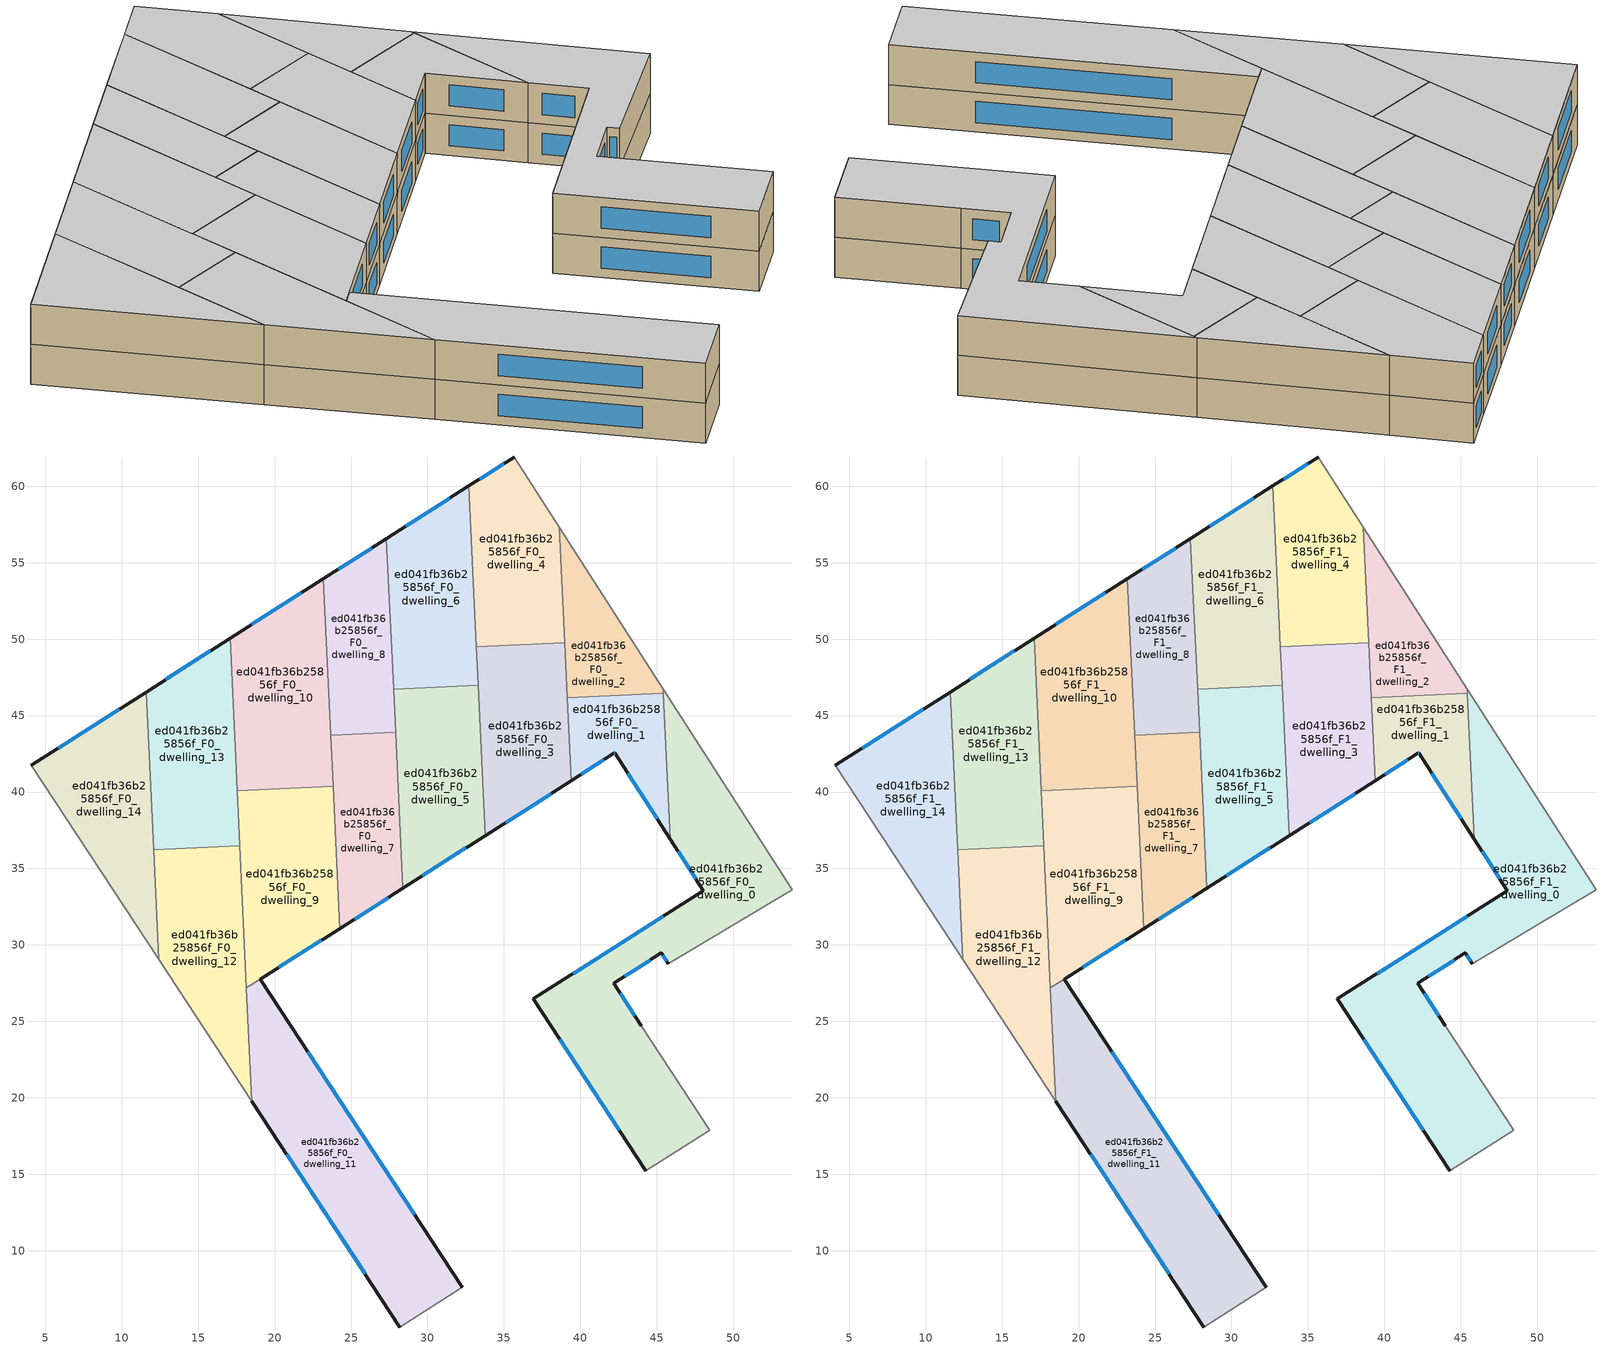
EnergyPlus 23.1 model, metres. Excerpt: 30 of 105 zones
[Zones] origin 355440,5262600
ed041fb36b25856f_F0_dwelling_0
 floor ground (EU_floor_Construction): 45.42,46.72 53.84,33.6 45.75,28.77 45.29,29.47 42.18,27.49 43.98,24.72 48.46,17.87 44.28,15.23 36.92,26.47 48.04,33.55 45.88,36.91 z0
 wall outside (EU_wall_Construction): 43.98,24.72 42.18,27.49 45.29,29.47 45.75,28.77 / 45.88,36.91 48.04,33.55 36.92,26.47 44.28,15.23 z0:3
 wall adiabatic (EU_wall_Construction): 44.28,15.23 48.46,17.87 43.98,24.72 / 45.75,28.77 53.84,33.6 45.42,46.72 z0:3
 wall to ed041fb36b25856f_F0_dwelling_1 (EU_wall_Construction): 45.43,46.47 45.88,36.91 z0:3
 wall to ed041fb36b25856f_F0_dwelling_2 (EU_wall_Construction): 45.42,46.72 45.43,46.47 z0:3
 window (EU_Window_Construction): 45.4,29.31 45.64,28.94 / 42.91,27.96 44.56,29.01 / 43.55,25.37 42.6,26.84 / 38.65,23.83 42.55,17.87 / 45.43,31.89 39.53,28.13 / 46.39,36.12 47.53,34.34 z0.7:2.3
ed041fb36b25856f_F0_dwelling_1
 floor ground (EU_floor_Construction): 45.43,46.47 45.88,36.91 42.26,42.56 42.2,42.52 39.4,40.74 39.15,46.17 z0
 wall outside (EU_wall_Construction): 39.4,40.74 42.2,42.52 42.26,42.56 45.88,36.91 z0:3
 wall to ed041fb36b25856f_F0_dwelling_2 (EU_wall_Construction): 45.43,46.47 39.15,46.17 z0:3
 wall to ed041fb36b25856f_F0_dwelling_3 (EU_wall_Construction): 39.15,46.17 39.4,40.74 z0:3
 window (EU_Window_Construction): 42.21,42.53 42.24,42.55 / 40.06,41.16 41.54,42.1 / 43.11,41.23 45.03,38.24 z0.7:2.3
ed041fb36b25856f_F0_dwelling_10
 floor ground (EU_floor_Construction): 23.19,53.94 23.83,40.37 17.56,40.08 17.09,50.05 z0
 wall outside (EU_wall_Construction): 23.19,53.94 17.09,50.05 z0:3
 wall to ed041fb36b25856f_F0_dwelling_9 (EU_wall_Construction): 17.56,40.08 23.83,40.37 z0:3
 wall to ed041fb36b25856f_F0_dwelling_13 (EU_wall_Construction): 17.09,50.05 17.56,40.08 z0:3
 wall to ed041fb36b25856f_F0_dwelling_8 (EU_wall_Construction): 23.67,43.72 23.19,53.94 z0:3
 wall to ed041fb36b25856f_F0_dwelling_7 (EU_wall_Construction): 23.83,40.37 23.67,43.72 z0:3
 window (EU_Window_Construction): 21.76,53.03 18.52,50.96 z0.7:2.3
ed041fb36b25856f_F0_dwelling_11
 floor ground (EU_floor_Construction): 19.07,27.75 32.27,7.61 28.19,5.01 18.51,19.77 18.16,27.18 z0
 wall outside (EU_wall_Construction): 32.27,7.61 19.07,27.75 / 18.51,19.77 28.19,5.01 z0:3
 wall adiabatic (EU_wall_Construction): 28.19,5.01 32.27,7.61 z0:3
 wall to ed041fb36b25856f_F0_dwelling_12 (EU_wall_Construction): 18.16,27.18 18.51,19.77 z0:3
 wall to ed041fb36b25856f_F0_dwelling_9 (EU_wall_Construction): 19.06,27.76 18.16,27.18 z0:3
 window (EU_Window_Construction): 29.17,12.34 22.17,23.02 / 20.78,16.31 25.91,8.48 z0.7:2.3
ed041fb36b25856f_F0_dwelling_12
 floor ground (EU_floor_Construction): 17.72,36.49 18.51,19.77 12.42,29.06 12.08,36.22 z0
 wall to ed041fb36b25856f_F0_dwelling_13 (EU_wall_Construction): 17.72,36.49 12.08,36.22 z0:3
 wall adiabatic (EU_wall_Construction): 12.42,29.06 18.51,19.77 z0:3
 wall to ed041fb36b25856f_F0_dwelling_14 (EU_wall_Construction): 12.08,36.22 12.42,29.06 z0:3
 wall to ed041fb36b25856f_F0_dwelling_9 (EU_wall_Construction): 18.16,27.18 17.72,36.49 z0:3
ed041fb36b25856f_F0_dwelling_13
 floor ground (EU_floor_Construction): 17.09,50.05 17.72,36.49 12.08,36.22 11.6,46.54 z0
 wall outside (EU_wall_Construction): 17.09,50.05 11.6,46.54 z0:3
 wall to ed041fb36b25856f_F0_dwelling_14 (EU_wall_Construction): 11.6,46.54 12.08,36.22 z0:3
 wall to ed041fb36b25856f_F0_dwelling_9 (EU_wall_Construction): 17.72,36.49 17.56,40.07 z0:3
 window (EU_Window_Construction): 15.8,49.22 12.89,47.37 z0.7:2.3
ed041fb36b25856f_F0_dwelling_14
 floor ground (EU_floor_Construction): 11.6,46.54 12.42,29.06 4.1,41.75 z0
 wall outside (EU_wall_Construction): 11.6,46.54 4.1,41.75 z0:3
 wall adiabatic (EU_wall_Construction): 4.1,41.75 12.42,29.06 z0:3
 window (EU_Window_Construction): 9.84,45.42 5.86,42.88 z0.7:2.3
ed041fb36b25856f_F0_dwelling_2
 floor ground (EU_floor_Construction): 38.62,57.31 45.42,46.72 45.43,46.47 39.15,46.17 z0
 wall adiabatic (EU_wall_Construction): 45.42,46.72 38.62,57.31 z0:3
 wall to ed041fb36b25856f_F0_dwelling_4 (EU_wall_Construction): 38.62,57.31 38.98,49.77 z0:3
 wall to ed041fb36b25856f_F0_dwelling_3 (EU_wall_Construction): 38.98,49.77 39.15,46.18 z0:3
ed041fb36b25856f_F0_dwelling_3
 floor ground (EU_floor_Construction): 38.98,49.77 39.4,40.74 33.78,37.15 33.2,49.5 z0
 wall outside (EU_wall_Construction): 33.78,37.15 39.4,40.74 z0:3
 wall to ed041fb36b25856f_F0_dwelling_4 (EU_wall_Construction): 38.98,49.77 33.2,49.5 z0:3
 wall to ed041fb36b25856f_F0_dwelling_5 (EU_wall_Construction): 33.32,46.99 33.78,37.15 z0:3
 wall to ed041fb36b25856f_F0_dwelling_6 (EU_wall_Construction): 33.2,49.5 33.32,46.99 z0:3
 window (EU_Window_Construction): 35.1,37.99 38.08,39.89 z0.7:2.3
ed041fb36b25856f_F0_dwelling_4
 floor ground (EU_floor_Construction): 35.67,61.91 38.62,57.31 38.98,49.77 33.2,49.5 32.71,60.02 z0
 wall outside (EU_wall_Construction): 35.67,61.91 32.71,60.02 z0:3
 wall adiabatic (EU_wall_Construction): 38.62,57.31 35.67,61.91 z0:3
 wall to ed041fb36b25856f_F0_dwelling_6 (EU_wall_Construction): 32.71,60.02 33.2,49.5 z0:3
 window (EU_Window_Construction): 34.98,61.47 33.41,60.47 z0.7:2.3
ed041fb36b25856f_F0_dwelling_5
 floor ground (EU_floor_Construction): 33.32,46.99 33.78,37.15 28.39,33.71 27.78,46.73 z0
 wall outside (EU_wall_Construction): 28.39,33.71 33.78,37.15 z0:3
 wall to ed041fb36b25856f_F0_dwelling_6 (EU_wall_Construction): 33.32,46.99 27.78,46.73 z0:3
 wall to ed041fb36b25856f_F0_dwelling_7 (EU_wall_Construction): 27.91,43.92 28.39,33.71 z0:3
 wall to ed041fb36b25856f_F0_dwelling_8 (EU_wall_Construction): 27.78,46.73 27.91,43.92 z0:3
 window (EU_Window_Construction): 29.66,34.51 32.52,36.34 z0.7:2.3
ed041fb36b25856f_F0_dwelling_6
 floor ground (EU_floor_Construction): 32.71,60.02 33.32,46.99 27.78,46.73 27.32,56.58 z0
 wall outside (EU_wall_Construction): 32.71,60.02 27.32,56.58 z0:3
 wall to ed041fb36b25856f_F0_dwelling_8 (EU_wall_Construction): 27.32,56.58 27.78,46.73 z0:3
 window (EU_Window_Construction): 31.44,59.21 28.58,57.39 z0.7:2.3
ed041fb36b25856f_F0_dwelling_7
 floor ground (EU_floor_Construction): 27.91,43.92 28.39,33.71 24.26,31.07 23.67,43.72 z0
 wall outside (EU_wall_Construction): 24.26,31.07 28.39,33.71 z0:3
 wall to ed041fb36b25856f_F0_dwelling_8 (EU_wall_Construction): 27.91,43.92 23.67,43.72 z0:3
 wall to ed041fb36b25856f_F0_dwelling_9 (EU_wall_Construction): 23.83,40.37 24.26,31.07 z0:3
 window (EU_Window_Construction): 25.23,31.69 27.42,33.09 z0.7:2.3
ed041fb36b25856f_F0_dwelling_8
 floor ground (EU_floor_Construction): 27.32,56.58 27.91,43.92 23.67,43.72 23.19,53.94 z0
 wall outside (EU_wall_Construction): 27.32,56.58 23.19,53.94 z0:3
 window (EU_Window_Construction): 26.35,55.96 24.16,54.56 z0.7:2.3
ed041fb36b25856f_F0_dwelling_9
 floor ground (EU_floor_Construction): 23.83,40.37 24.26,31.07 18.16,27.18 17.56,40.08 z0
 wall outside (EU_wall_Construction): 19.06,27.76 24.26,31.07 z0:3
 window (EU_Window_Construction): 20.28,28.53 23.04,30.29 z0.7:2.3
ed041fb36b25856f_F1_dwelling_0
 floor to ed041fb36b25856f_F0_dwelling_0 (EU_floor_Construction): 45.42,46.72 53.84,33.6 45.75,28.77 45.29,29.47 42.18,27.49 43.98,24.72 48.46,17.87 44.28,15.23 36.92,26.47 48.04,33.55 45.88,36.91 z3
 wall outside (EU_wall_Construction): 43.98,24.72 42.18,27.49 45.29,29.47 45.75,28.77 / 45.88,36.91 48.04,33.55 36.92,26.47 44.28,15.23 z3:6
 wall adiabatic (EU_wall_Construction): 44.28,15.23 48.46,17.87 43.98,24.72 / 45.75,28.77 53.84,33.6 45.42,46.72 z3:6
 wall to ed041fb36b25856f_F1_dwelling_1 (EU_wall_Construction): 45.43,46.47 45.88,36.91 z3:6
 wall to ed041fb36b25856f_F1_dwelling_2 (EU_wall_Construction): 45.42,46.72 45.43,46.47 z3:6
 window (EU_Window_Construction): 45.4,29.31 45.64,28.94 / 42.91,27.96 44.56,29.01 / 43.55,25.37 42.6,26.84 / 38.65,23.83 42.55,17.87 / 45.43,31.89 39.53,28.13 / 46.39,36.12 47.53,34.34 z3.7:5.3
 ceiling to ed041fb36b25856f_F2_dwelling_0 (EU_floor_Construction): 48.46,17.87 43.98,24.72 42.18,27.49 45.29,29.47 45.75,28.77 53.84,33.6 45.42,46.72 45.88,36.91 48.04,33.55 36.92,26.47 44.28,15.23 z6
ed041fb36b25856f_F1_dwelling_1
 floor to ed041fb36b25856f_F0_dwelling_1 (EU_floor_Construction): 45.43,46.47 45.88,36.91 42.26,42.56 42.2,42.52 39.4,40.74 39.15,46.17 z3
 wall outside (EU_wall_Construction): 39.4,40.74 42.2,42.52 42.26,42.56 45.88,36.91 z3:6
 wall to ed041fb36b25856f_F1_dwelling_2 (EU_wall_Construction): 45.43,46.47 39.15,46.17 z3:6
 wall to ed041fb36b25856f_F1_dwelling_3 (EU_wall_Construction): 39.15,46.17 39.4,40.74 z3:6
 window (EU_Window_Construction): 42.21,42.53 42.24,42.55 / 40.06,41.16 41.54,42.1 / 43.11,41.23 45.03,38.24 z3.7:5.3
 ceiling to ed041fb36b25856f_F2_dwelling_1 (EU_floor_Construction): 45.88,36.91 45.43,46.47 39.15,46.17 39.4,40.74 42.2,42.52 42.26,42.56 z6
ed041fb36b25856f_F1_dwelling_10
 floor to ed041fb36b25856f_F0_dwelling_10 (EU_floor_Construction): 23.19,53.94 23.83,40.37 17.56,40.08 17.09,50.05 z3
 wall outside (EU_wall_Construction): 23.19,53.94 17.09,50.05 z3:6
 wall to ed041fb36b25856f_F1_dwelling_9 (EU_wall_Construction): 17.56,40.08 23.83,40.37 z3:6
 wall to ed041fb36b25856f_F1_dwelling_13 (EU_wall_Construction): 17.09,50.05 17.56,40.08 z3:6
 wall to ed041fb36b25856f_F1_dwelling_8 (EU_wall_Construction): 23.67,43.72 23.19,53.94 z3:6
 wall to ed041fb36b25856f_F1_dwelling_7 (EU_wall_Construction): 23.83,40.37 23.67,43.72 z3:6
 window (EU_Window_Construction): 21.76,53.03 18.52,50.96 z3.7:5.3
 ceiling to ed041fb36b25856f_F2_dwelling_10 (EU_floor_Construction): 23.83,40.37 23.19,53.94 17.09,50.05 17.56,40.08 z6
ed041fb36b25856f_F1_dwelling_11
 floor to ed041fb36b25856f_F0_dwelling_11 (EU_floor_Construction): 19.07,27.75 32.27,7.61 28.19,5.01 18.51,19.77 18.16,27.18 z3
 wall outside (EU_wall_Construction): 32.27,7.61 19.07,27.75 / 18.51,19.77 28.19,5.01 z3:6
 wall adiabatic (EU_wall_Construction): 28.19,5.01 32.27,7.61 z3:6
 wall to ed041fb36b25856f_F1_dwelling_12 (EU_wall_Construction): 18.16,27.18 18.51,19.77 z3:6
 wall to ed041fb36b25856f_F1_dwelling_9 (EU_wall_Construction): 19.06,27.76 18.16,27.18 z3:6
 window (EU_Window_Construction): 29.17,12.34 22.17,23.02 / 20.78,16.31 25.91,8.48 z3.7:5.3
 ceiling to ed041fb36b25856f_F2_dwelling_11 (EU_floor_Construction): 32.27,7.61 19.07,27.75 18.16,27.18 18.51,19.77 28.19,5.01 z6
ed041fb36b25856f_F1_dwelling_12
 floor to ed041fb36b25856f_F0_dwelling_12 (EU_floor_Construction): 17.72,36.49 18.51,19.77 12.42,29.06 12.08,36.22 z3
 wall to ed041fb36b25856f_F1_dwelling_13 (EU_wall_Construction): 17.72,36.49 12.08,36.22 z3:6
 wall adiabatic (EU_wall_Construction): 12.42,29.06 18.51,19.77 z3:6
 wall to ed041fb36b25856f_F1_dwelling_14 (EU_wall_Construction): 12.08,36.22 12.42,29.06 z3:6
 wall to ed041fb36b25856f_F1_dwelling_9 (EU_wall_Construction): 18.16,27.18 17.72,36.49 z3:6
 ceiling to ed041fb36b25856f_F2_dwelling_12 (EU_floor_Construction): 18.51,19.77 17.72,36.49 12.08,36.22 12.42,29.06 z6
ed041fb36b25856f_F1_dwelling_13
 floor to ed041fb36b25856f_F0_dwelling_13 (EU_floor_Construction): 17.09,50.05 17.72,36.49 12.08,36.22 11.6,46.54 z3
 wall outside (EU_wall_Construction): 17.09,50.05 11.6,46.54 z3:6
 wall to ed041fb36b25856f_F1_dwelling_14 (EU_wall_Construction): 11.6,46.54 12.08,36.22 z3:6
 wall to ed041fb36b25856f_F1_dwelling_9 (EU_wall_Construction): 17.72,36.49 17.56,40.07 z3:6
 window (EU_Window_Construction): 15.8,49.22 12.89,47.37 z3.7:5.3
 ceiling to ed041fb36b25856f_F2_dwelling_13 (EU_floor_Construction): 17.72,36.49 17.09,50.05 11.6,46.54 12.08,36.22 z6
ed041fb36b25856f_F1_dwelling_14
 floor to ed041fb36b25856f_F0_dwelling_14 (EU_floor_Construction): 11.6,46.54 12.42,29.06 4.1,41.75 z3
 wall outside (EU_wall_Construction): 11.6,46.54 4.1,41.75 z3:6
 wall adiabatic (EU_wall_Construction): 4.1,41.75 12.42,29.06 z3:6
 window (EU_Window_Construction): 9.84,45.42 5.86,42.88 z3.7:5.3
 ceiling to ed041fb36b25856f_F2_dwelling_14 (EU_floor_Construction): 12.42,29.06 11.6,46.54 4.1,41.75 z6
ed041fb36b25856f_F1_dwelling_2
 floor to ed041fb36b25856f_F0_dwelling_2 (EU_floor_Construction): 38.62,57.31 45.42,46.72 45.43,46.47 39.15,46.17 z3
 wall adiabatic (EU_wall_Construction): 45.42,46.72 38.62,57.31 z3:6
 wall to ed041fb36b25856f_F1_dwelling_4 (EU_wall_Construction): 38.62,57.31 38.98,49.77 z3:6
 wall to ed041fb36b25856f_F1_dwelling_3 (EU_wall_Construction): 38.98,49.77 39.15,46.18 z3:6
 ceiling to ed041fb36b25856f_F2_dwelling_2 (EU_floor_Construction): 45.43,46.47 45.42,46.72 38.62,57.31 39.15,46.17 z6
ed041fb36b25856f_F1_dwelling_3
 floor to ed041fb36b25856f_F0_dwelling_3 (EU_floor_Construction): 38.98,49.77 39.4,40.74 33.78,37.15 33.2,49.5 z3
 wall outside (EU_wall_Construction): 33.78,37.15 39.4,40.74 z3:6
 wall to ed041fb36b25856f_F1_dwelling_4 (EU_wall_Construction): 38.98,49.77 33.2,49.5 z3:6
 wall to ed041fb36b25856f_F1_dwelling_5 (EU_wall_Construction): 33.32,46.99 33.78,37.15 z3:6
 wall to ed041fb36b25856f_F1_dwelling_6 (EU_wall_Construction): 33.2,49.5 33.32,46.99 z3:6
 window (EU_Window_Construction): 35.1,37.99 38.08,39.89 z3.7:5.3
 ceiling to ed041fb36b25856f_F2_dwelling_3 (EU_floor_Construction): 39.4,40.74 38.98,49.77 33.2,49.5 33.78,37.15 z6
ed041fb36b25856f_F1_dwelling_4
 floor to ed041fb36b25856f_F0_dwelling_4 (EU_floor_Construction): 35.67,61.91 38.62,57.31 38.98,49.77 33.2,49.5 32.71,60.02 z3
 wall outside (EU_wall_Construction): 35.67,61.91 32.71,60.02 z3:6
 wall adiabatic (EU_wall_Construction): 38.62,57.31 35.67,61.91 z3:6
 wall to ed041fb36b25856f_F1_dwelling_6 (EU_wall_Construction): 32.71,60.02 33.2,49.5 z3:6
 window (EU_Window_Construction): 34.98,61.47 33.41,60.47 z3.7:5.3
 ceiling to ed041fb36b25856f_F2_dwelling_4 (EU_floor_Construction): 38.98,49.77 38.62,57.31 35.67,61.91 32.71,60.02 33.2,49.5 z6
ed041fb36b25856f_F1_dwelling_5
 floor to ed041fb36b25856f_F0_dwelling_5 (EU_floor_Construction): 33.32,46.99 33.78,37.15 28.39,33.71 27.78,46.73 z3
 wall outside (EU_wall_Construction): 28.39,33.71 33.78,37.15 z3:6
 wall to ed041fb36b25856f_F1_dwelling_6 (EU_wall_Construction): 33.32,46.99 27.78,46.73 z3:6
 wall to ed041fb36b25856f_F1_dwelling_7 (EU_wall_Construction): 27.91,43.92 28.39,33.71 z3:6
 wall to ed041fb36b25856f_F1_dwelling_8 (EU_wall_Construction): 27.78,46.73 27.91,43.92 z3:6
 window (EU_Window_Construction): 29.66,34.51 32.52,36.34 z3.7:5.3
 ceiling to ed041fb36b25856f_F2_dwelling_5 (EU_floor_Construction): 33.78,37.15 33.32,46.99 27.78,46.73 28.39,33.71 z6
ed041fb36b25856f_F1_dwelling_6
 floor to ed041fb36b25856f_F0_dwelling_6 (EU_floor_Construction): 32.71,60.02 33.32,46.99 27.78,46.73 27.32,56.58 z3
 wall outside (EU_wall_Construction): 32.71,60.02 27.32,56.58 z3:6
 wall to ed041fb36b25856f_F1_dwelling_8 (EU_wall_Construction): 27.32,56.58 27.78,46.73 z3:6
 window (EU_Window_Construction): 31.44,59.21 28.58,57.39 z3.7:5.3
 ceiling to ed041fb36b25856f_F2_dwelling_6 (EU_floor_Construction): 33.32,46.99 32.71,60.02 27.32,56.58 27.78,46.73 z6
ed041fb36b25856f_F1_dwelling_7
 floor to ed041fb36b25856f_F0_dwelling_7 (EU_floor_Construction): 27.91,43.92 28.39,33.71 24.26,31.07 23.67,43.72 z3
 wall outside (EU_wall_Construction): 24.26,31.07 28.39,33.71 z3:6
 wall to ed041fb36b25856f_F1_dwelling_8 (EU_wall_Construction): 27.91,43.92 23.67,43.72 z3:6
 wall to ed041fb36b25856f_F1_dwelling_9 (EU_wall_Construction): 23.83,40.37 24.26,31.07 z3:6
 window (EU_Window_Construction): 25.23,31.69 27.42,33.09 z3.7:5.3
 ceiling to ed041fb36b25856f_F2_dwelling_7 (EU_floor_Construction): 28.39,33.71 27.91,43.92 23.67,43.72 24.26,31.07 z6
ed041fb36b25856f_F1_dwelling_8
 floor to ed041fb36b25856f_F0_dwelling_8 (EU_floor_Construction): 27.32,56.58 27.91,43.92 23.67,43.72 23.19,53.94 z3
 wall outside (EU_wall_Construction): 27.32,56.58 23.19,53.94 z3:6
 window (EU_Window_Construction): 26.35,55.96 24.16,54.56 z3.7:5.3
 ceiling to ed041fb36b25856f_F2_dwelling_8 (EU_floor_Construction): 27.91,43.92 27.32,56.58 23.19,53.94 23.67,43.72 z6
ed041fb36b25856f_F1_dwelling_9
 floor to ed041fb36b25856f_F0_dwelling_9 (EU_floor_Construction): 23.83,40.37 24.26,31.07 18.16,27.18 17.56,40.08 z3
 wall outside (EU_wall_Construction): 19.06,27.76 24.26,31.07 z3:6
 window (EU_Window_Construction): 20.28,28.53 23.04,30.29 z3.7:5.3
 ceiling to ed041fb36b25856f_F2_dwelling_9 (EU_floor_Construction): 24.26,31.07 23.83,40.37 17.56,40.08 18.16,27.18 z6
[Building]
EU S2 Campaign: North Axis=0; Terrain=City; Solar Distribution=FullExterior
[Site:Location]
Budapest.Ferenc.Liszt.Intl.AP: Latitude=47.437; Longitude=19.256; Time Zone=1; Elevation=185
[SizingPeriod:WeatherFileDays]
AnnualSizingPeriod: Begin Month=1; Begin Day of Month=1; End Month=12; End Day of Month=31; Day of Week for Start Day=Monday; Use Weather File Daylight Saving Period=No; Use Weather File Rain and Snow Indicators=No
[MATERIAL]
EU_InternalMass_Material: Roughness=MediumRough; Thickness=0.1; Conductivity=1; Density=1800; Specific Heat=900; Thermal Absorptance=0.9; Solar Absorptance=0.7; Visible Absorptance=0.7
[MATERIAL:NOMASS] Roughness=MediumRough; Thermal Absorptance=0.9; Solar Absorptance=0.7; Visible Absorptance=0.7
Name | Thermal Resistance
EU_wall_NoMass | 0.832559
EU_floor_NoMass | 0.872794
[WINDOWMATERIAL:SIMPLEGLAZINGSYSTEM]
EU_Window_SimpleGlazing: UFactor=2.79869; Solar Heat Gain Coefficient=0.75; Visible Transmittance=0.75
[CONSTRUCTION]
EU_wall_Construction: EU_wall_NoMass
EU_floor_Construction: EU_floor_NoMass
EU_Window_Construction: EU_Window_SimpleGlazing
EU_InternalMass_Construction: EU_InternalMass_Material
[ZONE] Type=1; Multiplier=1; Ceiling Height=autocalculate; Floor Area=autocalculate; Part of Total Floor Area=Yes
Name | Volume
ed041fb36b25856f_F0_dwelling_0; ed041fb36b25856f_F1_dwelling_0 | 426.008
ed041fb36b25856f_F0_dwelling_1; ed041fb36b25856f_F1_dwelling_1 | 107.625
ed041fb36b25856f_F0_dwelling_10; ed041fb36b25856f_F1_dwelling_10 | 221.947
ed041fb36b25856f_F0_dwelling_11; ed041fb36b25856f_F1_dwelling_11 | 313.537
ed041fb36b25856f_F0_dwelling_12; ed041fb36b25856f_F1_dwelling_12 | 202.522
ed041fb36b25856f_F0_dwelling_13; ed041fb36b25856f_F1_dwelling_13 | 202.517
ed041fb36b25856f_F0_dwelling_14; ed041fb36b25856f_F1_dwelling_14 | 202.489
ed041fb36b25856f_F0_dwelling_2; ed041fb36b25856f_F1_dwelling_2 | 107.612
ed041fb36b25856f_F0_dwelling_3; ed041fb36b25856f_F1_dwelling_3 | 185.651
ed041fb36b25856f_F0_dwelling_4; ed041fb36b25856f_F1_dwelling_4 | 185.64
ed041fb36b25856f_F0_dwelling_5; ed041fb36b25856f_F1_dwelling_5 | 190.553
ed041fb36b25856f_F0_dwelling_6; ed041fb36b25856f_F1_dwelling_6 | 190.524
ed041fb36b25856f_F0_dwelling_7; ed041fb36b25856f_F1_dwelling_7 | 145.883
ed041fb36b25856f_F0_dwelling_8; ed041fb36b25856f_F1_dwelling_8 | 145.898
ed041fb36b25856f_F0_dwelling_9; ed041fb36b25856f_F1_dwelling_9 | 209.188
[INTERNALMASS] Construction=EU_InternalMass_Construction
Name | Zone or ZoneList | Surface Area
ed041fb36b25856f_F0_dwelling_0_EU_InternalMass | ed041fb36b25856f_F0_dwelling_0 | 141.998
ed041fb36b25856f_F0_dwelling_1_EU_InternalMass | ed041fb36b25856f_F0_dwelling_1 | 35.8747
ed041fb36b25856f_F0_dwelling_2_EU_InternalMass | ed041fb36b25856f_F0_dwelling_2 | 35.8713
ed041fb36b25856f_F0_dwelling_3_EU_InternalMass | ed041fb36b25856f_F0_dwelling_3 | 61.8817
ed041fb36b25856f_F0_dwelling_4_EU_InternalMass | ed041fb36b25856f_F0_dwelling_4 | 61.8802
ed041fb36b25856f_F0_dwelling_5_EU_InternalMass | ed041fb36b25856f_F0_dwelling_5 | 63.5157
ed041fb36b25856f_F0_dwelling_6_EU_InternalMass | ed041fb36b25856f_F0_dwelling_6 | 63.5171
ed041fb36b25856f_F0_dwelling_7_EU_InternalMass | ed041fb36b25856f_F0_dwelling_7 | 48.6333
ed041fb36b25856f_F0_dwelling_8_EU_InternalMass | ed041fb36b25856f_F0_dwelling_8 | 48.6336
ed041fb36b25856f_F0_dwelling_9_EU_InternalMass | ed041fb36b25856f_F0_dwelling_9 | 69.7435
ed041fb36b25856f_F0_dwelling_10_EU_InternalMass | ed041fb36b25856f_F0_dwelling_10 | 73.9812
ed041fb36b25856f_F0_dwelling_11_EU_InternalMass | ed041fb36b25856f_F0_dwelling_11 | 104.521
ed041fb36b25856f_F0_dwelling_12_EU_InternalMass | ed041fb36b25856f_F0_dwelling_12 | 67.5105
ed041fb36b25856f_F0_dwelling_13_EU_InternalMass | ed041fb36b25856f_F0_dwelling_13 | 67.5068
ed041fb36b25856f_F0_dwelling_14_EU_InternalMass | ed041fb36b25856f_F0_dwelling_14 | 67.4964
ed041fb36b25856f_F1_dwelling_0_EU_InternalMass | ed041fb36b25856f_F1_dwelling_0 | 141.998
ed041fb36b25856f_F1_dwelling_1_EU_InternalMass | ed041fb36b25856f_F1_dwelling_1 | 35.8747
ed041fb36b25856f_F1_dwelling_2_EU_InternalMass | ed041fb36b25856f_F1_dwelling_2 | 35.8713
ed041fb36b25856f_F1_dwelling_3_EU_InternalMass | ed041fb36b25856f_F1_dwelling_3 | 61.8817
ed041fb36b25856f_F1_dwelling_4_EU_InternalMass | ed041fb36b25856f_F1_dwelling_4 | 61.8802
ed041fb36b25856f_F1_dwelling_5_EU_InternalMass | ed041fb36b25856f_F1_dwelling_5 | 63.5157
ed041fb36b25856f_F1_dwelling_6_EU_InternalMass | ed041fb36b25856f_F1_dwelling_6 | 63.5171
ed041fb36b25856f_F1_dwelling_7_EU_InternalMass | ed041fb36b25856f_F1_dwelling_7 | 48.6333
ed041fb36b25856f_F1_dwelling_8_EU_InternalMass | ed041fb36b25856f_F1_dwelling_8 | 48.6336
ed041fb36b25856f_F1_dwelling_9_EU_InternalMass | ed041fb36b25856f_F1_dwelling_9 | 69.7435
ed041fb36b25856f_F1_dwelling_10_EU_InternalMass | ed041fb36b25856f_F1_dwelling_10 | 73.9812
ed041fb36b25856f_F1_dwelling_11_EU_InternalMass | ed041fb36b25856f_F1_dwelling_11 | 104.521
ed041fb36b25856f_F1_dwelling_12_EU_InternalMass | ed041fb36b25856f_F1_dwelling_12 | 67.5105
ed041fb36b25856f_F1_dwelling_13_EU_InternalMass | ed041fb36b25856f_F1_dwelling_13 | 67.5068
ed041fb36b25856f_F1_dwelling_14_EU_InternalMass | ed041fb36b25856f_F1_dwelling_14 | 67.4964
[OTHEREQUIPMENT] Fuel Type=Electricity; Design Level Calculation Method=Watts/Area; Power per Zone Floor Area=1; Fraction Latent=0; Fraction Radiant=0; Fraction Lost=0; Carbon Dioxide Generation Rate=0; EndUse Subcategory=EU_Step8_InternalGains
Name | Zone or ZoneList or Space or SpaceList | Schedule
EU_Step8_InternalGain_ed041fb36b25856f_F0_dwelling_0_f000 | ed041fb36b25856f_F0_dwelling_0 | EU_Step8_GainSchedule_ed041fb36b25856f_F0_dwelling_0_f000
EU_Step8_InternalGain_ed041fb36b25856f_F0_dwelling_1_f000 | ed041fb36b25856f_F0_dwelling_1 | EU_Step8_GainSchedule_ed041fb36b25856f_F0_dwelling_1_f000
EU_Step8_InternalGain_ed041fb36b25856f_F0_dwelling_2_f000 | ed041fb36b25856f_F0_dwelling_2 | EU_Step8_GainSchedule_ed041fb36b25856f_F0_dwelling_2_f000
EU_Step8_InternalGain_ed041fb36b25856f_F0_dwelling_3_f000 | ed041fb36b25856f_F0_dwelling_3 | EU_Step8_GainSchedule_ed041fb36b25856f_F0_dwelling_3_f000
EU_Step8_InternalGain_ed041fb36b25856f_F0_dwelling_4_f000 | ed041fb36b25856f_F0_dwelling_4 | EU_Step8_GainSchedule_ed041fb36b25856f_F0_dwelling_4_f000
EU_Step8_InternalGain_ed041fb36b25856f_F0_dwelling_5_f000 | ed041fb36b25856f_F0_dwelling_5 | EU_Step8_GainSchedule_ed041fb36b25856f_F0_dwelling_5_f000
EU_Step8_InternalGain_ed041fb36b25856f_F0_dwelling_6_f000 | ed041fb36b25856f_F0_dwelling_6 | EU_Step8_GainSchedule_ed041fb36b25856f_F0_dwelling_6_f000
EU_Step8_InternalGain_ed041fb36b25856f_F0_dwelling_7_f000 | ed041fb36b25856f_F0_dwelling_7 | EU_Step8_GainSchedule_ed041fb36b25856f_F0_dwelling_7_f000
EU_Step8_InternalGain_ed041fb36b25856f_F0_dwelling_8_f000 | ed041fb36b25856f_F0_dwelling_8 | EU_Step8_GainSchedule_ed041fb36b25856f_F0_dwelling_8_f000
EU_Step8_InternalGain_ed041fb36b25856f_F0_dwelling_9_f000 | ed041fb36b25856f_F0_dwelling_9 | EU_Step8_GainSchedule_ed041fb36b25856f_F0_dwelling_9_f000
EU_Step8_InternalGain_ed041fb36b25856f_F0_dwelling_10_f000 | ed041fb36b25856f_F0_dwelling_10 | EU_Step8_GainSchedule_ed041fb36b25856f_F0_dwelling_10_f000
EU_Step8_InternalGain_ed041fb36b25856f_F0_dwelling_11_f000 | ed041fb36b25856f_F0_dwelling_11 | EU_Step8_GainSchedule_ed041fb36b25856f_F0_dwelling_11_f000
EU_Step8_InternalGain_ed041fb36b25856f_F0_dwelling_12_f000 | ed041fb36b25856f_F0_dwelling_12 | EU_Step8_GainSchedule_ed041fb36b25856f_F0_dwelling_12_f000
EU_Step8_InternalGain_ed041fb36b25856f_F0_dwelling_13_f000 | ed041fb36b25856f_F0_dwelling_13 | EU_Step8_GainSchedule_ed041fb36b25856f_F0_dwelling_13_f000
EU_Step8_InternalGain_ed041fb36b25856f_F0_dwelling_14_f000 | ed041fb36b25856f_F0_dwelling_14 | EU_Step8_GainSchedule_ed041fb36b25856f_F0_dwelling_14_f000
EU_Step8_InternalGain_ed041fb36b25856f_F1_dwelling_0_f000 | ed041fb36b25856f_F1_dwelling_0 | EU_Step8_GainSchedule_ed041fb36b25856f_F1_dwelling_0_f000
EU_Step8_InternalGain_ed041fb36b25856f_F1_dwelling_1_f000 | ed041fb36b25856f_F1_dwelling_1 | EU_Step8_GainSchedule_ed041fb36b25856f_F1_dwelling_1_f000
EU_Step8_InternalGain_ed041fb36b25856f_F1_dwelling_2_f000 | ed041fb36b25856f_F1_dwelling_2 | EU_Step8_GainSchedule_ed041fb36b25856f_F1_dwelling_2_f000
EU_Step8_InternalGain_ed041fb36b25856f_F1_dwelling_3_f000 | ed041fb36b25856f_F1_dwelling_3 | EU_Step8_GainSchedule_ed041fb36b25856f_F1_dwelling_3_f000
EU_Step8_InternalGain_ed041fb36b25856f_F1_dwelling_4_f000 | ed041fb36b25856f_F1_dwelling_4 | EU_Step8_GainSchedule_ed041fb36b25856f_F1_dwelling_4_f000
EU_Step8_InternalGain_ed041fb36b25856f_F1_dwelling_5_f000 | ed041fb36b25856f_F1_dwelling_5 | EU_Step8_GainSchedule_ed041fb36b25856f_F1_dwelling_5_f000
EU_Step8_InternalGain_ed041fb36b25856f_F1_dwelling_6_f000 | ed041fb36b25856f_F1_dwelling_6 | EU_Step8_GainSchedule_ed041fb36b25856f_F1_dwelling_6_f000
EU_Step8_InternalGain_ed041fb36b25856f_F1_dwelling_7_f000 | ed041fb36b25856f_F1_dwelling_7 | EU_Step8_GainSchedule_ed041fb36b25856f_F1_dwelling_7_f000
EU_Step8_InternalGain_ed041fb36b25856f_F1_dwelling_8_f000 | ed041fb36b25856f_F1_dwelling_8 | EU_Step8_GainSchedule_ed041fb36b25856f_F1_dwelling_8_f000
EU_Step8_InternalGain_ed041fb36b25856f_F1_dwelling_9_f000 | ed041fb36b25856f_F1_dwelling_9 | EU_Step8_GainSchedule_ed041fb36b25856f_F1_dwelling_9_f000
EU_Step8_InternalGain_ed041fb36b25856f_F1_dwelling_10_f000 | ed041fb36b25856f_F1_dwelling_10 | EU_Step8_GainSchedule_ed041fb36b25856f_F1_dwelling_10_f000
EU_Step8_InternalGain_ed041fb36b25856f_F1_dwelling_11_f000 | ed041fb36b25856f_F1_dwelling_11 | EU_Step8_GainSchedule_ed041fb36b25856f_F1_dwelling_11_f000
EU_Step8_InternalGain_ed041fb36b25856f_F1_dwelling_12_f000 | ed041fb36b25856f_F1_dwelling_12 | EU_Step8_GainSchedule_ed041fb36b25856f_F1_dwelling_12_f000
EU_Step8_InternalGain_ed041fb36b25856f_F1_dwelling_13_f000 | ed041fb36b25856f_F1_dwelling_13 | EU_Step8_GainSchedule_ed041fb36b25856f_F1_dwelling_13_f000
EU_Step8_InternalGain_ed041fb36b25856f_F1_dwelling_14_f000 | ed041fb36b25856f_F1_dwelling_14 | EU_Step8_GainSchedule_ed041fb36b25856f_F1_dwelling_14_f000
[ZONEVENTILATION:DESIGNFLOWRATE] Schedule=EU_AlwaysOn; Design Flow Rate Calculation Method=AirChanges/Hour; Air Changes per Hour=0.475469; Ventilation Type=Natural; Fan Pressure Rise=0; Fan Total Efficiency=1; Constant Term Coefficient=1; Temperature Term Coefficient=0; Velocity Term Coefficient=0; Velocity Squared Term Coefficient=0; Minimum Indoor Temperature=-100; Maximum Indoor Temperature=100; Delta Temperature=-100; Minimum Outdoor Temperature=-100; Maximum Outdoor Temperature=100; Maximum Wind Speed=40
Name | Zone or ZoneList or Space or SpaceList
EU_ConstantAir_ed041fb36b25856f_F0_dwelling_0 | ed041fb36b25856f_F0_dwelling_0
EU_ConstantAir_ed041fb36b25856f_F0_dwelling_1 | ed041fb36b25856f_F0_dwelling_1
EU_ConstantAir_ed041fb36b25856f_F0_dwelling_2 | ed041fb36b25856f_F0_dwelling_2
EU_ConstantAir_ed041fb36b25856f_F0_dwelling_3 | ed041fb36b25856f_F0_dwelling_3
EU_ConstantAir_ed041fb36b25856f_F0_dwelling_4 | ed041fb36b25856f_F0_dwelling_4
EU_ConstantAir_ed041fb36b25856f_F0_dwelling_5 | ed041fb36b25856f_F0_dwelling_5
EU_ConstantAir_ed041fb36b25856f_F0_dwelling_6 | ed041fb36b25856f_F0_dwelling_6
EU_ConstantAir_ed041fb36b25856f_F0_dwelling_7 | ed041fb36b25856f_F0_dwelling_7
EU_ConstantAir_ed041fb36b25856f_F0_dwelling_8 | ed041fb36b25856f_F0_dwelling_8
EU_ConstantAir_ed041fb36b25856f_F0_dwelling_9 | ed041fb36b25856f_F0_dwelling_9
EU_ConstantAir_ed041fb36b25856f_F0_dwelling_10 | ed041fb36b25856f_F0_dwelling_10
EU_ConstantAir_ed041fb36b25856f_F0_dwelling_11 | ed041fb36b25856f_F0_dwelling_11
EU_ConstantAir_ed041fb36b25856f_F0_dwelling_12 | ed041fb36b25856f_F0_dwelling_12
EU_ConstantAir_ed041fb36b25856f_F0_dwelling_13 | ed041fb36b25856f_F0_dwelling_13
EU_ConstantAir_ed041fb36b25856f_F0_dwelling_14 | ed041fb36b25856f_F0_dwelling_14
EU_ConstantAir_ed041fb36b25856f_F1_dwelling_0 | ed041fb36b25856f_F1_dwelling_0
EU_ConstantAir_ed041fb36b25856f_F1_dwelling_1 | ed041fb36b25856f_F1_dwelling_1
EU_ConstantAir_ed041fb36b25856f_F1_dwelling_2 | ed041fb36b25856f_F1_dwelling_2
EU_ConstantAir_ed041fb36b25856f_F1_dwelling_3 | ed041fb36b25856f_F1_dwelling_3
EU_ConstantAir_ed041fb36b25856f_F1_dwelling_4 | ed041fb36b25856f_F1_dwelling_4
EU_ConstantAir_ed041fb36b25856f_F1_dwelling_5 | ed041fb36b25856f_F1_dwelling_5
EU_ConstantAir_ed041fb36b25856f_F1_dwelling_6 | ed041fb36b25856f_F1_dwelling_6
EU_ConstantAir_ed041fb36b25856f_F1_dwelling_7 | ed041fb36b25856f_F1_dwelling_7
EU_ConstantAir_ed041fb36b25856f_F1_dwelling_8 | ed041fb36b25856f_F1_dwelling_8
EU_ConstantAir_ed041fb36b25856f_F1_dwelling_9 | ed041fb36b25856f_F1_dwelling_9
EU_ConstantAir_ed041fb36b25856f_F1_dwelling_10 | ed041fb36b25856f_F1_dwelling_10
EU_ConstantAir_ed041fb36b25856f_F1_dwelling_11 | ed041fb36b25856f_F1_dwelling_11
EU_ConstantAir_ed041fb36b25856f_F1_dwelling_12 | ed041fb36b25856f_F1_dwelling_12
EU_ConstantAir_ed041fb36b25856f_F1_dwelling_13 | ed041fb36b25856f_F1_dwelling_13
EU_ConstantAir_ed041fb36b25856f_F1_dwelling_14 | ed041fb36b25856f_F1_dwelling_14
[HVACTEMPLATE:THERMOSTAT] Constant Heating Setpoint=20; Constant Cooling Setpoint=50
EU_HeatOnly_ed041fb36b25856f_F0_dwelling_0; EU_HeatOnly_ed041fb36b25856f_F0_dwelling_1; EU_HeatOnly_ed041fb36b25856f_F0_dwelling_2; EU_HeatOnly_ed041fb36b25856f_F0_dwelling_3; EU_HeatOnly_ed041fb36b25856f_F0_dwelling_4; EU_HeatOnly_ed041fb36b25856f_F0_dwelling_5; EU_HeatOnly_ed041fb36b25856f_F0_dwelling_6; EU_HeatOnly_ed041fb36b25856f_F0_dwelling_7; EU_HeatOnly_ed041fb36b25856f_F0_dwelling_8; EU_HeatOnly_ed041fb36b25856f_F0_dwelling_9; EU_HeatOnly_ed041fb36b25856f_F0_dwelling_10; EU_HeatOnly_ed041fb36b25856f_F0_dwelling_11; EU_HeatOnly_ed041fb36b25856f_F0_dwelling_12; EU_HeatOnly_ed041fb36b25856f_F0_dwelling_13; EU_HeatOnly_ed041fb36b25856f_F0_dwelling_14; EU_HeatOnly_ed041fb36b25856f_F1_dwelling_0; EU_HeatOnly_ed041fb36b25856f_F1_dwelling_1; EU_HeatOnly_ed041fb36b25856f_F1_dwelling_2; EU_HeatOnly_ed041fb36b25856f_F1_dwelling_3; EU_HeatOnly_ed041fb36b25856f_F1_dwelling_4; EU_HeatOnly_ed041fb36b25856f_F1_dwelling_5; EU_HeatOnly_ed041fb36b25856f_F1_dwelling_6; EU_HeatOnly_ed041fb36b25856f_F1_dwelling_7; EU_HeatOnly_ed041fb36b25856f_F1_dwelling_8; EU_HeatOnly_ed041fb36b25856f_F1_dwelling_9; EU_HeatOnly_ed041fb36b25856f_F1_dwelling_10; EU_HeatOnly_ed041fb36b25856f_F1_dwelling_11; EU_HeatOnly_ed041fb36b25856f_F1_dwelling_12; EU_HeatOnly_ed041fb36b25856f_F1_dwelling_13; EU_HeatOnly_ed041fb36b25856f_F1_dwelling_14; EU_HeatOnly_ed041fb36b25856f_F2_dwelling_0; EU_HeatOnly_ed041fb36b25856f_F2_dwelling_1; EU_HeatOnly_ed041fb36b25856f_F2_dwelling_2; EU_HeatOnly_ed041fb36b25856f_F2_dwelling_3; EU_HeatOnly_ed041fb36b25856f_F2_dwelling_4; EU_HeatOnly_ed041fb36b25856f_F2_dwelling_5; EU_HeatOnly_ed041fb36b25856f_F2_dwelling_6; EU_HeatOnly_ed041fb36b25856f_F2_dwelling_7; EU_HeatOnly_ed041fb36b25856f_F2_dwelling_8; EU_HeatOnly_ed041fb36b25856f_F2_dwelling_9; EU_HeatOnly_ed041fb36b25856f_F2_dwelling_10; EU_HeatOnly_ed041fb36b25856f_F2_dwelling_11; EU_HeatOnly_ed041fb36b25856f_F2_dwelling_12; EU_HeatOnly_ed041fb36b25856f_F2_dwelling_13; EU_HeatOnly_ed041fb36b25856f_F2_dwelling_14; EU_HeatOnly_ed041fb36b25856f_F3_dwelling_0; EU_HeatOnly_ed041fb36b25856f_F3_dwelling_1; EU_HeatOnly_ed041fb36b25856f_F3_dwelling_2; EU_HeatOnly_ed041fb36b25856f_F3_dwelling_3; EU_HeatOnly_ed041fb36b25856f_F3_dwelling_4; EU_HeatOnly_ed041fb36b25856f_F3_dwelling_5; EU_HeatOnly_ed041fb36b25856f_F3_dwelling_6; EU_HeatOnly_ed041fb36b25856f_F3_dwelling_7; EU_HeatOnly_ed041fb36b25856f_F3_dwelling_8; EU_HeatOnly_ed041fb36b25856f_F3_dwelling_9; EU_HeatOnly_ed041fb36b25856f_F3_dwelling_10; EU_HeatOnly_ed041fb36b25856f_F3_dwelling_11; EU_HeatOnly_ed041fb36b25856f_F3_dwelling_12; EU_HeatOnly_ed041fb36b25856f_F3_dwelling_13; EU_HeatOnly_ed041fb36b25856f_F3_dwelling_14; EU_HeatOnly_ed041fb36b25856f_F4_dwelling_0; EU_HeatOnly_ed041fb36b25856f_F4_dwelling_1; EU_HeatOnly_ed041fb36b25856f_F4_dwelling_2; EU_HeatOnly_ed041fb36b25856f_F4_dwelling_3; EU_HeatOnly_ed041fb36b25856f_F4_dwelling_4; EU_HeatOnly_ed041fb36b25856f_F4_dwelling_5; EU_HeatOnly_ed041fb36b25856f_F4_dwelling_6; EU_HeatOnly_ed041fb36b25856f_F4_dwelling_7; EU_HeatOnly_ed041fb36b25856f_F4_dwelling_8; EU_HeatOnly_ed041fb36b25856f_F4_dwelling_9; EU_HeatOnly_ed041fb36b25856f_F4_dwelling_10; EU_HeatOnly_ed041fb36b25856f_F4_dwelling_11; EU_HeatOnly_ed041fb36b25856f_F4_dwelling_12; EU_HeatOnly_ed041fb36b25856f_F4_dwelling_13; EU_HeatOnly_ed041fb36b25856f_F4_dwelling_14; EU_HeatOnly_ed041fb36b25856f_F5_dwelling_0; EU_HeatOnly_ed041fb36b25856f_F5_dwelling_1; EU_HeatOnly_ed041fb36b25856f_F5_dwelling_2; EU_HeatOnly_ed041fb36b25856f_F5_dwelling_3; EU_HeatOnly_ed041fb36b25856f_F5_dwelling_4; EU_HeatOnly_ed041fb36b25856f_F5_dwelling_5; EU_HeatOnly_ed041fb36b25856f_F5_dwelling_6; EU_HeatOnly_ed041fb36b25856f_F5_dwelling_7; EU_HeatOnly_ed041fb36b25856f_F5_dwelling_8; EU_HeatOnly_ed041fb36b25856f_F5_dwelling_9; EU_HeatOnly_ed041fb36b25856f_F5_dwelling_10; EU_HeatOnly_ed041fb36b25856f_F5_dwelling_11; EU_HeatOnly_ed041fb36b25856f_F5_dwelling_12; EU_HeatOnly_ed041fb36b25856f_F5_dwelling_13; EU_HeatOnly_ed041fb36b25856f_F5_dwelling_14; EU_HeatOnly_ed041fb36b25856f_F6_dwelling_0; EU_HeatOnly_ed041fb36b25856f_F6_dwelling_1; EU_HeatOnly_ed041fb36b25856f_F6_dwelling_2; EU_HeatOnly_ed041fb36b25856f_F6_dwelling_3; EU_HeatOnly_ed041fb36b25856f_F6_dwelling_4; EU_HeatOnly_ed041fb36b25856f_F6_dwelling_5; EU_HeatOnly_ed041fb36b25856f_F6_dwelling_6; EU_HeatOnly_ed041fb36b25856f_F6_dwelling_7; EU_HeatOnly_ed041fb36b25856f_F6_dwelling_8; EU_HeatOnly_ed041fb36b25856f_F6_dwelling_9; EU_HeatOnly_ed041fb36b25856f_F6_dwelling_10
[HVACTEMPLATE:ZONE:IDEALLOADSAIRSYSTEM] System Availability Schedule=EU_AlwaysOn; Maximum Heating Supply Air Temperature=50; Minimum Cooling Supply Air Temperature=13; Maximum Heating Supply Air Humidity Ratio=0.0156; Minimum Cooling Supply Air Humidity Ratio=0.0077; Heating Limit=NoLimit; Cooling Limit=NoLimit; Heating Availability Schedule=EU_AlwaysOn; Cooling Availability Schedule=EU_CoolingOff; Dehumidification Control Type=ConstantSensibleHeatRatio; Cooling Sensible Heat Ratio=0.7; Dehumidification Setpoint=60; Humidification Control Type=None; Humidification Setpoint=30; Outdoor Air Method=None; Outdoor Air Flow Rate per Person=0.00944; Outdoor Air Flow Rate per Zone Floor Area=0; Outdoor Air Flow Rate per Zone=0; Demand Controlled Ventilation Type=None; Outdoor Air Economizer Type=NoEconomizer; Heat Recovery Type=None; Sensible Heat Recovery Effectiveness=0.7; Latent Heat Recovery Effectiveness=0.65
Name | Template Thermostat
ed041fb36b25856f_F0_dwelling_0 | EU_HeatOnly_ed041fb36b25856f_F0_dwelling_0
ed041fb36b25856f_F0_dwelling_1 | EU_HeatOnly_ed041fb36b25856f_F0_dwelling_1
ed041fb36b25856f_F0_dwelling_2 | EU_HeatOnly_ed041fb36b25856f_F0_dwelling_2
ed041fb36b25856f_F0_dwelling_3 | EU_HeatOnly_ed041fb36b25856f_F0_dwelling_3
ed041fb36b25856f_F0_dwelling_4 | EU_HeatOnly_ed041fb36b25856f_F0_dwelling_4
ed041fb36b25856f_F0_dwelling_5 | EU_HeatOnly_ed041fb36b25856f_F0_dwelling_5
ed041fb36b25856f_F0_dwelling_6 | EU_HeatOnly_ed041fb36b25856f_F0_dwelling_6
ed041fb36b25856f_F0_dwelling_7 | EU_HeatOnly_ed041fb36b25856f_F0_dwelling_7
ed041fb36b25856f_F0_dwelling_8 | EU_HeatOnly_ed041fb36b25856f_F0_dwelling_8
ed041fb36b25856f_F0_dwelling_9 | EU_HeatOnly_ed041fb36b25856f_F0_dwelling_9
ed041fb36b25856f_F0_dwelling_10 | EU_HeatOnly_ed041fb36b25856f_F0_dwelling_10
ed041fb36b25856f_F0_dwelling_11 | EU_HeatOnly_ed041fb36b25856f_F0_dwelling_11
ed041fb36b25856f_F0_dwelling_12 | EU_HeatOnly_ed041fb36b25856f_F0_dwelling_12
ed041fb36b25856f_F0_dwelling_13 | EU_HeatOnly_ed041fb36b25856f_F0_dwelling_13
ed041fb36b25856f_F0_dwelling_14 | EU_HeatOnly_ed041fb36b25856f_F0_dwelling_14
ed041fb36b25856f_F1_dwelling_0 | EU_HeatOnly_ed041fb36b25856f_F1_dwelling_0
ed041fb36b25856f_F1_dwelling_1 | EU_HeatOnly_ed041fb36b25856f_F1_dwelling_1
ed041fb36b25856f_F1_dwelling_2 | EU_HeatOnly_ed041fb36b25856f_F1_dwelling_2
ed041fb36b25856f_F1_dwelling_3 | EU_HeatOnly_ed041fb36b25856f_F1_dwelling_3
ed041fb36b25856f_F1_dwelling_4 | EU_HeatOnly_ed041fb36b25856f_F1_dwelling_4
ed041fb36b25856f_F1_dwelling_5 | EU_HeatOnly_ed041fb36b25856f_F1_dwelling_5
ed041fb36b25856f_F1_dwelling_6 | EU_HeatOnly_ed041fb36b25856f_F1_dwelling_6
ed041fb36b25856f_F1_dwelling_7 | EU_HeatOnly_ed041fb36b25856f_F1_dwelling_7
ed041fb36b25856f_F1_dwelling_8 | EU_HeatOnly_ed041fb36b25856f_F1_dwelling_8
ed041fb36b25856f_F1_dwelling_9 | EU_HeatOnly_ed041fb36b25856f_F1_dwelling_9
ed041fb36b25856f_F1_dwelling_10 | EU_HeatOnly_ed041fb36b25856f_F1_dwelling_10
ed041fb36b25856f_F1_dwelling_11 | EU_HeatOnly_ed041fb36b25856f_F1_dwelling_11
ed041fb36b25856f_F1_dwelling_12 | EU_HeatOnly_ed041fb36b25856f_F1_dwelling_12
ed041fb36b25856f_F1_dwelling_13 | EU_HeatOnly_ed041fb36b25856f_F1_dwelling_13
ed041fb36b25856f_F1_dwelling_14 | EU_HeatOnly_ed041fb36b25856f_F1_dwelling_14
[SIZING:ZONE] Zone Cooling Design Supply Air Temperature Input Method=SupplyAirTemperature; Zone Cooling Design Supply Air Temperature=13; Zone Heating Design Supply Air Temperature Input Method=SupplyAirTemperature; Zone Heating Design Supply Air Temperature=50; Zone Cooling Design Supply Air Humidity Ratio=0.008; Zone Heating Design Supply Air Humidity Ratio=0.008; Cooling Design Air Flow Method=DesignDay; Cooling Design Air Flow Rate=0; Cooling Minimum Air Flow per Zone Floor Area=0.000762; Cooling Minimum Air Flow=0; Cooling Minimum Air Flow Fraction=0.2; Heating Design Air Flow Method=DesignDay; Heating Design Air Flow Rate=0; Heating Maximum Air Flow per Zone Floor Area=0.002032; Heating Maximum Air Flow=0.141576; Heating Maximum Air Flow Fraction=0.3; Account for Dedicated Outdoor Air System=No; Dedicated Outdoor Air System Control Strategy=NeutralSupplyAir; Dedicated Outdoor Air Low Setpoint Temperature for Design=autosize; Dedicated Outdoor Air High Setpoint Temperature for Design=autosize; Zone Load Sizing Method=Sensible Load Only No Latent Load; Zone Latent Cooling Design Supply Air Humidity Ratio Input Method=HumidityRatioDifference; Zone Cooling Design Supply Air Humidity Ratio Difference=0.005; Zone Latent Heating Design Supply Air Humidity Ratio Input Method=HumidityRatioDifference; Zone Humidification Design Supply Air Humidity Ratio Difference=0.005
ed041fb36b25856f_F0_dwelling_0; ed041fb36b25856f_F0_dwelling_1; ed041fb36b25856f_F0_dwelling_2; ed041fb36b25856f_F0_dwelling_3; ed041fb36b25856f_F0_dwelling_4; ed041fb36b25856f_F0_dwelling_5; ed041fb36b25856f_F0_dwelling_6; ed041fb36b25856f_F0_dwelling_7; ed041fb36b25856f_F0_dwelling_8; ed041fb36b25856f_F0_dwelling_9; ed041fb36b25856f_F0_dwelling_10; ed041fb36b25856f_F0_dwelling_11; ed041fb36b25856f_F0_dwelling_12; ed041fb36b25856f_F0_dwelling_13; ed041fb36b25856f_F0_dwelling_14; ed041fb36b25856f_F1_dwelling_0; ed041fb36b25856f_F1_dwelling_1; ed041fb36b25856f_F1_dwelling_2; ed041fb36b25856f_F1_dwelling_3; ed041fb36b25856f_F1_dwelling_4; ed041fb36b25856f_F1_dwelling_5; ed041fb36b25856f_F1_dwelling_6; ed041fb36b25856f_F1_dwelling_7; ed041fb36b25856f_F1_dwelling_8; ed041fb36b25856f_F1_dwelling_9; ed041fb36b25856f_F1_dwelling_10; ed041fb36b25856f_F1_dwelling_11; ed041fb36b25856f_F1_dwelling_12; ed041fb36b25856f_F1_dwelling_13; ed041fb36b25856f_F1_dwelling_14
[SCHEDULE:CONSTANT]
Name | Hourly Value
EU_AlwaysOn | 1
EU_CoolingOff | 0
[SCHEDULE:FILE] Column Number=1; Rows to Skip at Top=0; Number of Hours of Data=8760; Column Separator=Comma; Interpolate to Timestep=No; Minutes per Item=60; Adjust Schedule for Daylight Savings=Yes
Name | File
EU_Step8_GainSchedule_ed041fb36b25856f_F0_dwelling_0_f000 | ../../schedules/ed041fb36b25856f/ed041fb36b25856f_F0_dwelling_0_f000_gain.csv
EU_Step8_GainSchedule_ed041fb36b25856f_F0_dwelling_1_f000 | ../../schedules/ed041fb36b25856f/ed041fb36b25856f_F0_dwelling_1_f000_gain.csv
EU_Step8_GainSchedule_ed041fb36b25856f_F0_dwelling_2_f000 | ../../schedules/ed041fb36b25856f/ed041fb36b25856f_F0_dwelling_2_f000_gain.csv
EU_Step8_GainSchedule_ed041fb36b25856f_F0_dwelling_3_f000 | ../../schedules/ed041fb36b25856f/ed041fb36b25856f_F0_dwelling_3_f000_gain.csv
EU_Step8_GainSchedule_ed041fb36b25856f_F0_dwelling_4_f000 | ../../schedules/ed041fb36b25856f/ed041fb36b25856f_F0_dwelling_4_f000_gain.csv
EU_Step8_GainSchedule_ed041fb36b25856f_F0_dwelling_5_f000 | ../../schedules/ed041fb36b25856f/ed041fb36b25856f_F0_dwelling_5_f000_gain.csv
EU_Step8_GainSchedule_ed041fb36b25856f_F0_dwelling_6_f000 | ../../schedules/ed041fb36b25856f/ed041fb36b25856f_F0_dwelling_6_f000_gain.csv
EU_Step8_GainSchedule_ed041fb36b25856f_F0_dwelling_7_f000 | ../../schedules/ed041fb36b25856f/ed041fb36b25856f_F0_dwelling_7_f000_gain.csv
EU_Step8_GainSchedule_ed041fb36b25856f_F0_dwelling_8_f000 | ../../schedules/ed041fb36b25856f/ed041fb36b25856f_F0_dwelling_8_f000_gain.csv
EU_Step8_GainSchedule_ed041fb36b25856f_F0_dwelling_9_f000 | ../../schedules/ed041fb36b25856f/ed041fb36b25856f_F0_dwelling_9_f000_gain.csv
EU_Step8_GainSchedule_ed041fb36b25856f_F0_dwelling_10_f000 | ../../schedules/ed041fb36b25856f/ed041fb36b25856f_F0_dwelling_10_f000_gain.csv
EU_Step8_GainSchedule_ed041fb36b25856f_F0_dwelling_11_f000 | ../../schedules/ed041fb36b25856f/ed041fb36b25856f_F0_dwelling_11_f000_gain.csv
EU_Step8_GainSchedule_ed041fb36b25856f_F0_dwelling_12_f000 | ../../schedules/ed041fb36b25856f/ed041fb36b25856f_F0_dwelling_12_f000_gain.csv
EU_Step8_GainSchedule_ed041fb36b25856f_F0_dwelling_13_f000 | ../../schedules/ed041fb36b25856f/ed041fb36b25856f_F0_dwelling_13_f000_gain.csv
EU_Step8_GainSchedule_ed041fb36b25856f_F0_dwelling_14_f000 | ../../schedules/ed041fb36b25856f/ed041fb36b25856f_F0_dwelling_14_f000_gain.csv
EU_Step8_GainSchedule_ed041fb36b25856f_F1_dwelling_0_f000 | ../../schedules/ed041fb36b25856f/ed041fb36b25856f_F1_dwelling_0_f000_gain.csv
EU_Step8_GainSchedule_ed041fb36b25856f_F1_dwelling_1_f000 | ../../schedules/ed041fb36b25856f/ed041fb36b25856f_F1_dwelling_1_f000_gain.csv
EU_Step8_GainSchedule_ed041fb36b25856f_F1_dwelling_2_f000 | ../../schedules/ed041fb36b25856f/ed041fb36b25856f_F1_dwelling_2_f000_gain.csv
EU_Step8_GainSchedule_ed041fb36b25856f_F1_dwelling_3_f000 | ../../schedules/ed041fb36b25856f/ed041fb36b25856f_F1_dwelling_3_f000_gain.csv
EU_Step8_GainSchedule_ed041fb36b25856f_F1_dwelling_4_f000 | ../../schedules/ed041fb36b25856f/ed041fb36b25856f_F1_dwelling_4_f000_gain.csv
EU_Step8_GainSchedule_ed041fb36b25856f_F1_dwelling_5_f000 | ../../schedules/ed041fb36b25856f/ed041fb36b25856f_F1_dwelling_5_f000_gain.csv
EU_Step8_GainSchedule_ed041fb36b25856f_F1_dwelling_6_f000 | ../../schedules/ed041fb36b25856f/ed041fb36b25856f_F1_dwelling_6_f000_gain.csv
EU_Step8_GainSchedule_ed041fb36b25856f_F1_dwelling_7_f000 | ../../schedules/ed041fb36b25856f/ed041fb36b25856f_F1_dwelling_7_f000_gain.csv
EU_Step8_GainSchedule_ed041fb36b25856f_F1_dwelling_8_f000 | ../../schedules/ed041fb36b25856f/ed041fb36b25856f_F1_dwelling_8_f000_gain.csv
EU_Step8_GainSchedule_ed041fb36b25856f_F1_dwelling_9_f000 | ../../schedules/ed041fb36b25856f/ed041fb36b25856f_F1_dwelling_9_f000_gain.csv
EU_Step8_GainSchedule_ed041fb36b25856f_F1_dwelling_10_f000 | ../../schedules/ed041fb36b25856f/ed041fb36b25856f_F1_dwelling_10_f000_gain.csv
EU_Step8_GainSchedule_ed041fb36b25856f_F1_dwelling_11_f000 | ../../schedules/ed041fb36b25856f/ed041fb36b25856f_F1_dwelling_11_f000_gain.csv
EU_Step8_GainSchedule_ed041fb36b25856f_F1_dwelling_12_f000 | ../../schedules/ed041fb36b25856f/ed041fb36b25856f_F1_dwelling_12_f000_gain.csv
EU_Step8_GainSchedule_ed041fb36b25856f_F1_dwelling_13_f000 | ../../schedules/ed041fb36b25856f/ed041fb36b25856f_F1_dwelling_13_f000_gain.csv
EU_Step8_GainSchedule_ed041fb36b25856f_F1_dwelling_14_f000 | ../../schedules/ed041fb36b25856f/ed041fb36b25856f_F1_dwelling_14_f000_gain.csv
